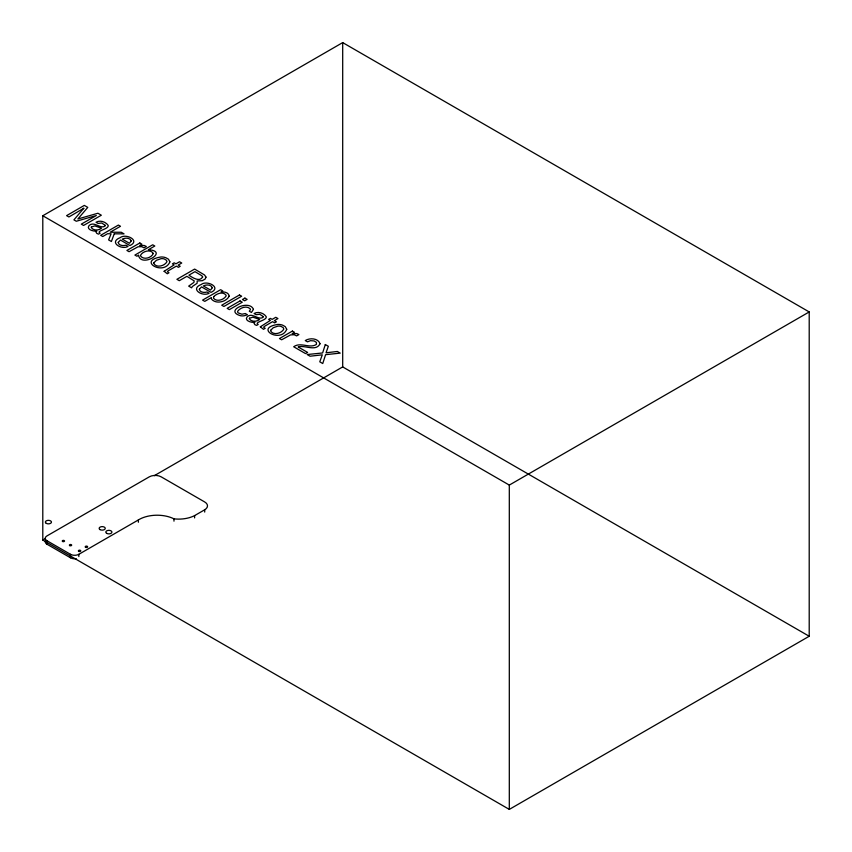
<?xml version="1.0" encoding="UTF-8"?>
<svg xmlns="http://www.w3.org/2000/svg" width="852" height="852" viewBox="0 0 852 852"><rect width="100%" height="100%" fill="white"/><g stroke="black" fill="none" stroke-linecap="round" stroke-linejoin="round"><path stroke-width="1.28" d="M42.792 215.748L342.696 42.6L809.208 311.938L809.208 636.252L509.304 809.4L42.792 540.062L42.792 215.748L509.304 485.086L809.208 311.938M42.792 540.062L45.092 538.73M154.244 475.714L342.696 366.914L809.208 636.252M46.977 540.743L70.46 554.301A5.921 3.419 0 0 0 78.842 554.301L138.375 519.933A25.645 14.803 0 0 1 173.978 518.847A23.888 13.792 0 0 0 194.597 515.609L204.704 509.773A9.553 5.517 0 0 0 204.704 501.966L161.166 476.832A8.382 4.835 0 0 0 149.313 476.832L46.977 535.908A5.921 3.419 0 0 0 46.977 540.743L46.977 544.215L70.46 557.762A5.921 3.419 0 0 0 76.19 558.656M509.304 485.086L509.304 809.4M342.696 42.6L342.696 366.914M204.704 509.773L204.704 512.073M194.597 515.609L194.597 517.909M173.978 518.847L173.978 521.158M138.375 519.933L138.375 522.244M78.842 554.301L78.842 556.612M70.46 554.301L70.46 557.762M46.977 544.215A5.921 3.419 0 0 1 45.561 540.69M253.449 309.382L251.436 312.45L249.327 311.225L250.435 309.574L250.126 308.712C246.494 305.399 240.307 307.615 237.74 311.193A3.77 2.173 0 0 0 238.251 312.929L241.957 314.218L245.323 313.536L247.431 314.761L244.567 315.677A6.273 3.621 0 0 1 240.562 315.741C223.725 310.863 249.561 299.116 253.449 309.382M164.127 271.287L167.269 273.758L168.984 272.768L167.471 271.788L167.919 271L176.364 266.133L178.43 267.326L180.198 266.293L178.132 265.1L181.742 263.023L179.548 261.756L175.938 263.832L174.191 262.821L172.413 263.854L174.159 264.865L164.127 271.287M260.329 326.827L263.481 329.309L265.196 328.318L263.683 327.338L264.131 326.55L272.576 321.673L274.632 322.865L276.41 321.843L274.344 320.65L277.954 318.563L275.76 317.295L272.15 319.383L270.393 318.371L268.625 319.393L270.372 320.405L260.329 326.827M118.226 242.426C118.62 245.674 123.37 246.026 125.904 245.195L128.034 246.43C121.453 250.222 108.47 242.138 120.164 237.676C125.787 233.054 140.793 240.552 129.93 245.546L120.462 240.072L118.226 242.426M199.325 289.254C199.709 292.492 204.459 292.843 206.993 292.012L209.134 293.248C202.542 297.039 189.559 288.956 201.253 284.493C206.876 279.871 221.882 287.369 211.03 292.364L201.551 286.89L199.325 289.254M105.158 225.311L105.094 226.025C100.323 229.486 94.125 220.668 89.034 225.588C85.956 229.657 93.89 231.552 96.798 231.094L95.978 232.01L96.819 233.405L98.534 234.151L100.131 233.214C95.456 231.03 107.927 229.348 108.236 225.961L108.119 225.322C105.573 221.669 100.004 219.933 96.01 222.244L98.033 223.416L101.707 223L105.158 225.311M263.225 316.561L263.161 317.285C258.39 320.746 252.192 311.917 247.101 316.848C244.013 320.916 251.958 322.812 254.865 322.354L254.045 323.259L254.886 324.665L256.601 325.4L258.199 324.474C253.523 322.29 265.994 320.608 266.303 317.221L266.186 316.582C263.641 312.929 258.071 311.193 254.077 313.504L256.101 314.676L259.775 314.26L263.225 316.561M153.85 262.81L153.775 263.46C156.512 268.337 164.926 265.888 167.003 261.596L166.31 260.169L164.361 259.019A4.185 2.418 0 0 0 160.964 258.71L156.395 260.297L153.85 262.81M270.691 330.267L270.606 330.906C273.343 335.794 281.756 333.345 283.833 329.042L283.152 327.615L281.192 326.476A4.185 2.418 0 0 0 277.795 326.156L273.226 327.754L270.691 330.267M206.003 277.124L205.151 279.051L202.286 280.691L197.163 280.958L197.121 283.258L192.339 286.517L191.625 287.827L188.675 286.123L193.851 282.47L194.203 280.904L186.907 276.314L179.293 280.702L176.896 279.318L194.629 269.083L204.544 274.972L206.003 277.124M153.275 253.47C151.603 257.794 143.722 260.318 140.623 256.015L140.58 255.227C142.742 251.191 150.666 248.869 153.275 253.47M138.556 255.28C140.931 268.401 169.729 251.063 148.376 249.732L154.808 246.015L152.7 244.801L134.893 255.078L136.906 256.228L138.556 255.28M169.899 261.841C163.925 276.336 136.959 260.68 160.964 256.995A7.551 4.356 0 0 1 165.895 257.751L168.44 259.189L169.899 261.841M286.73 329.298C280.766 343.793 253.79 328.127 277.795 324.442A7.551 4.356 0 0 1 282.726 325.198L285.271 326.646L286.73 329.298M91.398 226.962L91.27 227.622C93.486 230.817 98.715 230.572 101.558 228.23L94.881 225.908L91.398 226.962M249.466 318.222L249.338 318.882C251.553 322.077 256.782 321.832 259.626 319.489L252.948 317.168L249.466 318.222M131.24 240.903L129.429 243.257L122.241 239.114C124.967 237.708 129.951 237.484 131.24 240.903M212.329 287.72L210.519 290.074L203.34 285.931C206.056 284.525 211.04 284.302 212.329 287.72M202.627 276.985C199.698 282.459 192.222 277.496 188.91 275.153L194.97 271.66L201.849 275.739L202.627 276.985M320.022 343.771C315.911 352.025 304.931 344.73 298.168 346.966L307.615 352.419L305.559 353.601L293.684 346.753C300.713 341.588 309.681 348.969 316.443 344.378L316.411 342.397L314.143 340.949L310.501 340.672L307.476 341.833L305.272 340.555C309.691 337.669 318.265 338.116 320.022 343.771M229.167 296.155C226.387 302.087 215.822 304.483 211.424 299.02L211.381 297.55L204.778 301.374L202.595 300.117L220.625 289.701L222.745 290.926L221.03 291.916C224.044 291.64 228.911 292.417 229.167 296.155M325.315 344.527L322.62 352.952L307.178 354.538L310.075 356.211L322.28 354.837L319.766 361.812L322.748 363.527L325.602 354.677L340.204 353.122L337.339 351.471L326.06 352.792L328.318 346.263L325.315 344.527M114.253 233.81L111.388 241.499L108.609 239.902L111.101 233.799L107.608 233.714L102.751 236.515L100.664 235.312L118.407 225.066L120.494 226.281L110.196 232.223L121.261 232.266L124.041 233.874L114.253 233.81M213.756 296.602L213.447 298.157C216.621 302.247 223.778 299.915 226.1 296.027L226.078 295.239C223.086 291.139 216.664 293.514 213.756 296.602M83.784 208.293L73.922 219.869L76.297 221.243L96.319 215.524L81.313 224.14L83.592 225.45L101.335 215.215L97.927 213.245L77.873 218.985L87.767 207.387L84.327 205.396L66.594 215.641L68.884 216.962L83.784 208.293M139.824 242.99L126.895 250.456L129.067 251.702L138.024 246.792L141.688 246.675L144.052 247.804L146.342 246.484L144.254 245.482L139.653 245.472L141.89 244.173L139.824 242.99M239.476 294.973L221.733 305.208L223.916 306.464L241.648 296.219L239.476 294.973M240.04 300.916L227.175 308.349L229.38 309.627L242.256 302.194L240.04 300.916M244.907 298.104L242.447 299.531L244.652 300.799L247.123 299.382L244.907 298.104M292.396 331.077L279.467 338.542L281.639 339.788L290.596 334.879L294.26 334.761L296.624 335.901L298.914 334.57L296.826 333.569L292.225 333.558L294.462 332.269L292.396 331.077M106.702 533.352A3.046 1.757 0 0 0 111.804 532.564A3.046 1.757 0 0 0 108.066 530.402A3.046 1.757 0 0 0 106.702 533.352M100.046 529.614A3.046 1.757 0 0 0 105.147 528.826A3.046 1.757 0 0 0 101.409 526.674A3.046 1.757 0 0 0 100.046 529.614M62.611 541.489A1.129 0.65 0 0 0 64.496 541.201A1.129 0.65 0 0 0 63.112 540.402A1.129 0.65 0 0 0 62.611 541.489M69.736 545.61A1.129 0.65 0 0 0 71.621 545.312A1.129 0.65 0 0 0 70.237 544.513A1.129 0.65 0 0 0 69.736 545.61M85.562 547.303A1.214 0.703 0 0 0 87.596 546.995A1.214 0.703 0 0 0 86.105 546.132A1.214 0.703 0 0 0 85.562 547.303M78.725 551.361A1.214 0.703 0 0 0 80.748 551.052A1.214 0.703 0 0 0 79.268 550.19A1.214 0.703 0 0 0 78.725 551.361M46.253 523.341A3.046 1.757 0 0 0 51.354 522.553A3.046 1.757 0 0 0 47.627 520.402A3.046 1.757 0 0 0 46.253 523.341"/></g></svg>
